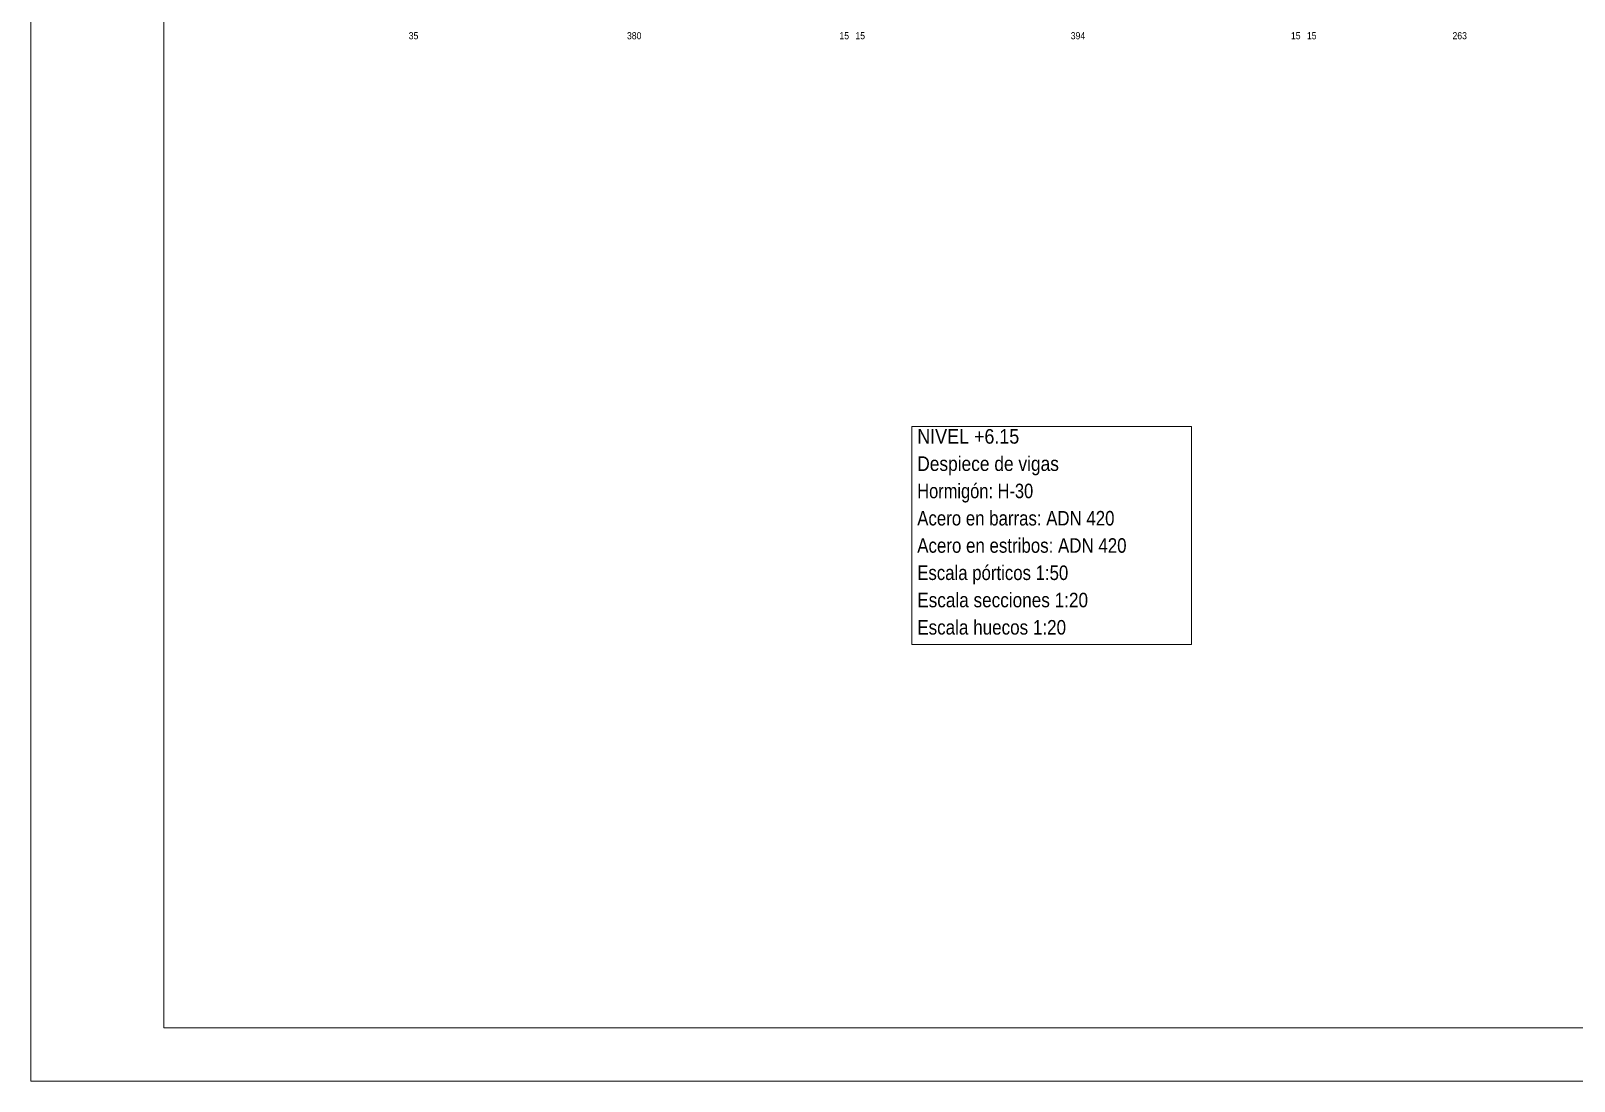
# Model space of a CAD drawing. Header units: millimetres. Extents: x 3 to 479, y -191 to 120.
# Drawn here: x 169.14 to 198.12, y -191.16 to -171.44 of the extents above; entities that cross this region are included whole.
import ezdxf
from ezdxf.enums import TextEntityAlignment as Align

# ---------------------------------------------------------------- set-up
doc = ezdxf.new("R2010")
doc.units = ezdxf.units.MM
for name, color, linetype, lineweight in [('ALZ_COT_TEXTOS_ESTRIBOS', 122, 'Continuous', 0), ('RECUAD_LIMITES', 2, 'Continuous', 0), ('RECUAD_MARCO', 1, 'Continuous', 20), ('TAB_COM_LINEAS', 1, 'Continuous', 9), ('TAB_COM_TEXTOS', 1, 'Continuous', 9)]:
    doc.layers.add(name, color=color, linetype=linetype, lineweight=lineweight)
doc.styles.add('CYPETXT_romans', font='arial.ttf', dxfattribs={"height": 0.2})

msp = doc.modelspace()

# ---------------------------------------------------------------- linework, layer by layer
at = {"layer": 'RECUAD_LIMITES'}
msp.add_lwpolyline([(169.13751, -191.16316), (228.53751, -191.16316), (228.53751, -149.16316), (169.13751, -149.16316), (169.13751, -191.16316)], close=True, dxfattribs=at)
at = {"layer": 'RECUAD_MARCO'}
msp.add_lwpolyline([(171.63751, -190.16316), (227.53751, -190.16316), (227.53751, -150.16316), (171.63751, -150.16316), (171.63751, -190.16316)], close=True, dxfattribs=at)
at = {"layer": 'TAB_COM_TEXTOS', "lineweight": 5}
for p, q in [((185.68376, -178.86586), (190.93733, -178.86586)), ((185.68376, -178.86586), (185.68376, -182.96372)), ((190.93733, -178.86586), (190.93733, -182.96372)), ((185.68376, -182.96372), (190.93733, -182.96372))]:
    msp.add_line(p, q, dxfattribs=at)

# ---------------------------------------------------------------- texts
at = {"layer": 'ALZ_COT_TEXTOS_ESTRIBOS', "style": 'CYPETXT_romans', "width": 0.872274}
for s, p in [('35', (176.32451, -171.46185)), ('380', (180.46951, -171.46185)), ('15', (184.41451, -171.46185)), ('15', (184.71451, -171.46185)), ('394', (188.80451, -171.46185)), ('15', (192.89451, -171.46185)), ('15', (193.19451, -171.46185)), ('263', (195.9738, -171.46185))]:
    msp.add_text(s, height=0.133333, dxfattribs=at).set_placement(p, align=Align.TOP_CENTER)
at = {"layer": 'TAB_COM_LINEAS', "style": 'CYPETXT_romans'}
for s, width, p in [('NIVEL +6.15', 0.880937, (185.78536, -179.19062)), ('Despiece de vigas', 0.852948, (185.78536, -179.70286)), ('Hormigón: H-30', 0.808194, (185.78536, -180.21509)), ('Acero en barras: ADN 420', 0.827218, (185.78536, -180.72732)), ('Acero en estribos: ADN 420', 0.830636, (185.78536, -181.23956)), ('Escala pórticos 1:50', 0.824952, (185.78536, -181.75179)), ('Escala secciones 1:20', 0.844437, (185.78536, -182.26402)), ('Escala huecos 1:20', 0.838794, (185.78536, -182.77626))]:
    msp.add_text(s, height=0.2733333, dxfattribs=dict(at, width=width)).set_placement(p)

doc.saveas('drawing.dxf')
